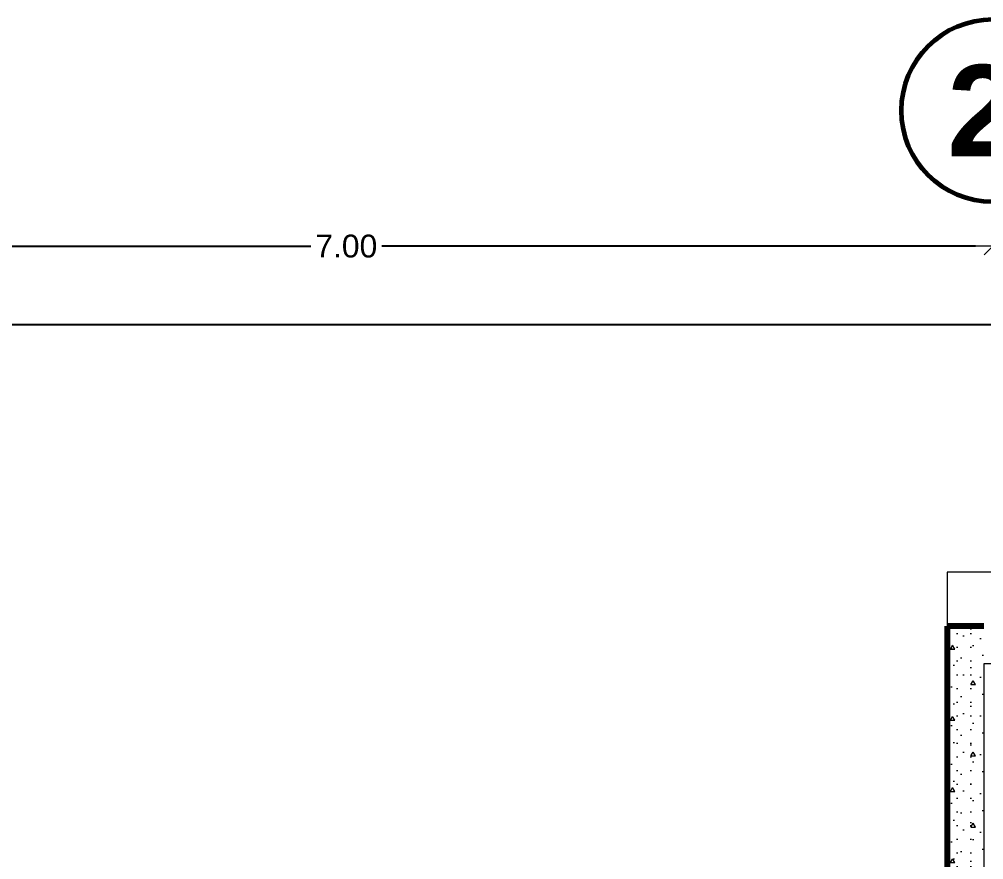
# Model space of a CAD drawing. Header units: inches. Extents: x -19 to 5698, y -728 to 92.
# Drawn here: x 103.49 to 108.77, y 42.3 to 46.9 of the extents above; entities that cross this region are included whole.
import ezdxf

# ---------------------------------------------------------------- set-up
doc = ezdxf.new("R2010")
doc.units = ezdxf.units.IN
doc.header["$MEASUREMENT"] = 0
doc.set_wipeout_variables(frame=1)
doc.header["$PDMODE"] = 1
doc.linetypes.add('Wipeout_Contour', pattern=[1, 0, -1])
doc.layers.get('0').update_dxf_attribs({"color": 61})
for name, color, linetype in [('02 _ ARQ _ ALB _ Cotas Ejes', 7, 'Continuous'), ('02 _ ARQ _ ALB _ Ejes Generales', 251, 'Continuous'), ('02 _ ARQ _ ZON _ Espacio.3D', 7, 'Continuous'), ('08 _ STR _ EXT _ 08 Placas Inclinadas', 7, 'Continuous')]:
    doc.layers.add(name, color=color, linetype=linetype)
doc.styles.add('Estilo_Generado_1', font='swisseb.ttf')
doc.styles.add('Estilo_Generado_4', font='swisse.ttf')
doc.dimstyles.new('Estilo_Generado__15', dxfattribs={"dimtxt": 0.125, "dimasz": 0.095, "dimexe": 0.18, "dimexo": 0.003, "dimgap": 0, "dimtad": 0, "dimtih": 1, "dimtoh": 1, "dimzin": 0, "dimdsep": 46, "dimtxsty": 'Estilo_Generado_4', "dimblk": 'ARROWHEAD_6', "dimblk1": 'ARROWHEAD_6', "dimblk2": 'ARROWHEAD_6', "dimcen": 0.09, "dimclrd": 144, "dimclre": 144, "dimclrt": 7, "dimadec": 0, "dimazin": 0, "dimtfac": 1, "dimtdec": 4, "dimtmove": 0, "dimatfit": 3, "dimfxl": 1, "dimtolj": 1, "dimtzin": 0, "dimarcsym": 0})
pattern_1 = [(0, (92.5, 6e-09), (0, 0.3897114), [0.024375, -0.200625]), (0, (92.6125, 0.19486), (0, 0.3897114), [0.024375, -0.200625]), (60, (92.5, 6e-09), (-0.3375, 0.1948557), [0.024375, -0.200625]), (60, (92.725, 6e-09), (-0.3375, 0.1948557), [0.024375, -0.200625]), (120, (92.5244, 6e-09), (0.3375, 0.1948557), [0.024375, -0.200625]), (120, (92.7494, 6e-09), (0.3375, 0.1948557), [0.024375, -0.200625]), (0, (92.500015, 0.0375), (0, 0.075), [0, -0.075, 0, -0.1125]), (45, (92.537515, 0.0375), (-0.05303301, 0.05303301), [0, -0.05625, 0, -0.09375])]

# ---------------------------------------------------------------- blocks, each defined once
blk = doc.blocks.new('ARROWHEAD_6')
at = {"color": 0, "linetype": 'Continuous', "lineweight": 0}
for p, q in [((0, 0), (-1, 0)), ((-0.5, -0.5), (0.5, 0.5))]:
    blk.add_line(p, q, dxfattribs=at)
blk = doc.blocks.new('*D82', base_point=(804.059, 0))
at = {"layer": '02 _ ARQ _ ALB _ Cotas Ejes', "color": 144, "linetype": 'Continuous', "lineweight": -2, "transparency": 16777216}
for p, q in [((101.82, 39.653), (101.82, 45.8378)), ((108.8199, 39.653), (108.8199, 45.8378)), ((101.915, 45.6578), (105.0886, 45.6578)), ((108.7249, 45.6578), (105.476, 45.6578))]:
    blk.add_line(p, q, dxfattribs=at)
at = {"layer": 'Defpoints', "color": 0, "linetype": 'Continuous', "transparency": 16777216}
for p in [(108.8199, 45.6578), (101.82, 39.65), (108.8199, 39.65)]:
    blk.add_point(p, dxfattribs=at)
at = {"layer": '02 _ ARQ _ ALB _ Cotas Ejes', "color": 144, "linetype": 'Continuous', "lineweight": -2, "transparency": 16777216, "xscale": 0.095, "yscale": 0.095, "zscale": 0.095, "rotation": 180}
blk.add_blockref('ARROWHEAD_6', (101.82, 45.6578), dxfattribs=at)
at = {"layer": '02 _ ARQ _ ALB _ Cotas Ejes', "color": 144, "linetype": 'Continuous', "lineweight": -2, "transparency": 16777216, "xscale": 0.095, "yscale": 0.095, "zscale": 0.095}
blk.add_blockref('ARROWHEAD_6', (108.8199, 45.6578), dxfattribs=at)
at = {"layer": '02 _ ARQ _ ALB _ Cotas Ejes', "color": 7, "linetype": 'Continuous', "lineweight": 13, "transparency": 16777216, "insert": (105.2823, 45.6578), "char_height": 0.125, "attachment_point": 5, "style": 'Estilo_Generado_4'}
blk.add_mtext('\\A1;7.00', dxfattribs=at)
blk = doc.blocks.new('*D88', base_point=(804.059, 0))
at = {"layer": '02 _ ARQ _ ALB _ Cotas Ejes', "color": 144, "linetype": 'Continuous', "lineweight": -2, "transparency": 16777216}
for p, q in [((101.57, 39.903), (101.57, 45.4088)), ((144.07, 39.903), (144.07, 45.4088)), ((101.665, 45.2288), (122.5203, 45.2288)), ((143.975, 45.2288), (123.0254, 45.2288))]:
    blk.add_line(p, q, dxfattribs=at)
at = {"layer": 'Defpoints', "color": 0, "linetype": 'Continuous', "transparency": 16777216}
for p in [(144.07, 45.2288), (101.57, 39.9), (144.07, 39.9)]:
    blk.add_point(p, dxfattribs=at)
at = {"layer": '02 _ ARQ _ ALB _ Cotas Ejes', "color": 144, "linetype": 'Continuous', "lineweight": -2, "transparency": 16777216, "xscale": 0.095, "yscale": 0.095, "zscale": 0.095, "rotation": 180}
blk.add_blockref('ARROWHEAD_6', (101.57, 45.2288), dxfattribs=at)
at = {"layer": '02 _ ARQ _ ALB _ Cotas Ejes', "color": 144, "linetype": 'Continuous', "lineweight": -2, "transparency": 16777216, "xscale": 0.095, "yscale": 0.095, "zscale": 0.095}
blk.add_blockref('ARROWHEAD_6', (144.07, 45.2288), dxfattribs=at)
at = {"layer": '02 _ ARQ _ ALB _ Cotas Ejes', "color": 7, "linetype": 'Continuous', "lineweight": 13, "transparency": 16777216, "insert": (122.7728, 45.2288), "char_height": 0.125, "attachment_point": 5, "style": 'Estilo_Generado_4'}
blk.add_mtext('\\A1;42.50', dxfattribs=at)

msp = doc.modelspace()

# ---------------------------------------------------------------- hatches: boundary and pattern name
at = {"layer": '08 _ STR _ EXT _ 08 Placas Inclinadas', "linetype": 'Continuous', "lineweight": 9}
h = msp.add_hatch(dxfattribs=at)
h.set_pattern_fill('HORMIGÓN_EN_MASA_0002', color=250, style=0, pattern_type=2)
h.set_pattern_definition(pattern_1)
h.paths.add_polyline_path([(108.5699, 40.2), (108.7699, 40.2), (108.7699, 42.4473), (108.6403, 43.3718), (108.5699, 43.3718)])
h = msp.add_hatch(dxfattribs=at)
h.set_pattern_fill('HORMIGÓN_EN_MASA_0002', color=250, style=0, pattern_type=2)
h.set_pattern_definition(pattern_1)
h.paths.add_polyline_path([(108.7699, 43.3718), (108.6403, 43.3718), (108.7409, 42.6544), (108.7699, 42.6544)])
h = msp.add_hatch(dxfattribs=at)
h.set_pattern_fill('HORMIGÓN_EN_MASA_0002', color=250, style=0, pattern_type=2)
h.set_pattern_definition(pattern_1)
h.paths.add_polyline_path([(108.7409, 42.6544), (108.7699, 42.4473), (108.7699, 42.6544)])

# ---------------------------------------------------------------- linework, layer by layer
at = {"layer": '02 _ ARQ _ ALB _ Ejes Generales', "color": 7, "linetype": 'Continuous', "lineweight": 60}
msp.add_circle((108.82, 46.4), 0.5, dxfattribs=at)
at = {"layer": '02 _ ARQ _ ZON _ Espacio.3D', "color": 254, "linetype": 'Continuous', "lineweight": 0, "flags": 128}
msp.add_lwpolyline([(108.7699, 43.3718), (108.7699, 40.2), (109.07, 40.2), (109.07, 39.9), (109.4699, 39.9), (109.4699, 39.45), (109.4699, 39.433), (115.17, 39.433), (115.17, 39.45), (115.17, 39.9), (115.57, 39.9), (115.57, 40.2), (115.87, 40.2), (115.87, 43.3718), (115.07, 43.3718), (115.07, 42.85), (114.92, 42.85), (109.72, 42.85), (109.57, 42.85), (109.57, 43.3718)], close=True, dxfattribs=at)
at = {"layer": '08 _ STR _ EXT _ 08 Placas Inclinadas', "color": 7, "linetype": 'Continuous', "lineweight": 80, "flags": 128}
msp.add_lwpolyline([(108.5699, 43.3718), (108.5699, 40.2)], dxfattribs=at)

# ---------------------------------------------------------------- texts
at = {"layer": '02 _ ARQ _ ALB _ Ejes Generales', "color": 7, "lineweight": 30, "insert": (108.5709, 46.65), "char_height": 0.5, "attachment_point": 1, "style": 'Estilo_Generado_1'}
msp.add_mtext('\\A1;{\\pql;\\pt0;\\fSwis721 Ex BT|b1|i0|c0|p34;2}', dxfattribs=at)

# ---------------------------------------------------------------- wipeouts: each hides what was drawn before it
at = {"color": 254, "linetype": 'Wipeout_Contour', "lineweight": 0, "ltscale": 2464.387683}
msp.add_wipeout([(108.5699, 43.5788), (108.6112, 43.5788), (108.5699, 43.8736)], dxfattribs=at).dxf.layer = '08 _ STR _ EXT _ 08 Placas Inclinadas'

# ---------------------------------------------------------------- next in the draw order: hatches: boundary and pattern name
at = {"layer": '08 _ STR _ EXT _ 08 Placas Inclinadas', "linetype": 'Continuous', "lineweight": 9}
h = msp.add_hatch(dxfattribs=at)
h.set_pattern_fill('HORMIGÓN_EN_MASA_0002', color=250, style=0, pattern_type=2)
h.set_pattern_definition(pattern_1)
h.paths.add_polyline_path([(108.6403, 43.3718), (108.6112, 43.5788), (108.5699, 43.5788), (108.5699, 43.3718)])

# ---------------------------------------------------------------- next in the draw order: wipeouts: each hides what was drawn before it
at = {"color": 254, "linetype": 'Wipeout_Contour', "lineweight": 0, "ltscale": 3287.47786}
msp.add_wipeout([(109.72, 43.8736), (108.5699, 43.8736), (108.6112, 43.5788), (109.72, 43.5788)], dxfattribs=at).dxf.layer = '08 _ STR _ EXT _ 08 Placas Inclinadas'

# ---------------------------------------------------------------- next in the draw order: hatches: boundary and pattern name
at = {"layer": '08 _ STR _ EXT _ 08 Placas Inclinadas', "linetype": 'Continuous', "lineweight": 9}
h = msp.add_hatch(dxfattribs=at)
h.set_pattern_fill('HORMIGÓN_EN_MASA_0002', color=250, style=0, pattern_type=2)
h.set_pattern_definition(pattern_1)
h.paths.add_polyline_path([(108.7699, 43.5788), (108.6112, 43.5788), (108.6403, 43.3718), (108.7699, 43.3718)])

# ---------------------------------------------------------------- next in the draw order: linework, layer by layer
at = {"layer": '08 _ STR _ EXT _ 08 Placas Inclinadas', "color": 7, "linetype": 'Continuous', "lineweight": 80}
for p, q in [((108.6112, 43.5788), (108.5699, 43.5788)), ((108.7699, 43.5788), (108.6112, 43.5788))]:
    msp.add_line(p, q, dxfattribs=at)
at = {"layer": '08 _ STR _ EXT _ 08 Placas Inclinadas', "color": 7, "linetype": 'Continuous', "lineweight": 13, "flags": 128}
for points in [[(108.5699, 43.8736), (108.5699, 43.5788)], [(109.72, 43.8736), (108.5699, 43.8736)]]:
    msp.add_lwpolyline(points, dxfattribs=at)
at = {"layer": '08 _ STR _ EXT _ 08 Placas Inclinadas', "color": 7, "linetype": 'Continuous', "lineweight": 80, "flags": 128}
msp.add_lwpolyline([(108.5699, 43.5788), (108.5699, 43.3718)], dxfattribs=at)

# ---------------------------------------------------------------- next in the draw order: dimensions: what is measured, and where the dimension line sits
at = {"layer": '02 _ ARQ _ ALB _ Cotas Ejes', "color": 144, "linetype": 'Continuous', "lineweight": 13}
for base, p1, p2, picture, middle in [((108.8199, 45.6578), (101.82, 39.65), (108.8199, 39.65), '*D82', (105.2823, 45.6578)), ((144.07, 45.2288), (101.57, 39.9), (144.07, 39.9), '*D88', (122.7728, 45.2288))]:
    dim = msp.add_linear_dim(base=base, p1=p1, p2=p2, dimstyle='Estilo_Generado__15', dxfattribs=at)
    dim.commit()
    dim.dimension.update_dxf_attribs({"geometry": picture, "text_midpoint": middle, "dimtype": 160})

doc.saveas('drawing.dxf')
